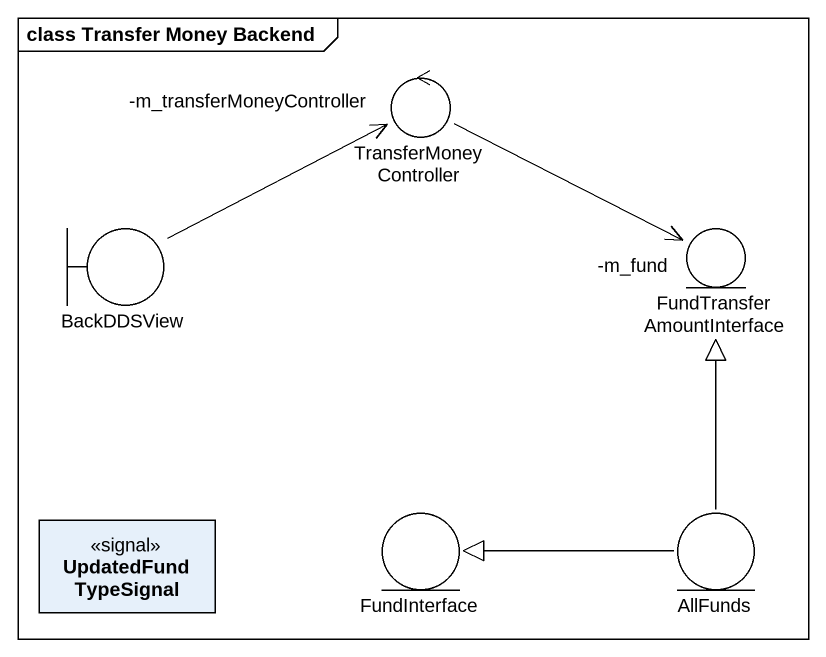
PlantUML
@startuml
mainframe class Transfer Money Backend
allowmixing
hide circle
hide empty members
control TransferMoneyController
boundary BackDDSView
entity FundTransferAmountInterface
class UpdatedFundTypeSignal <<signal>>
entity FundInterface
entity AllFunds
TransferMoneyController -right-> "-m_fund" FundTransferAmountInterface
BackDDSView -right-> "-m_transferMoneyController" TransferMoneyController
AllFunds -up-|> FundTransferAmountInterface
AllFunds -left-|> FundInterface
@enduml
